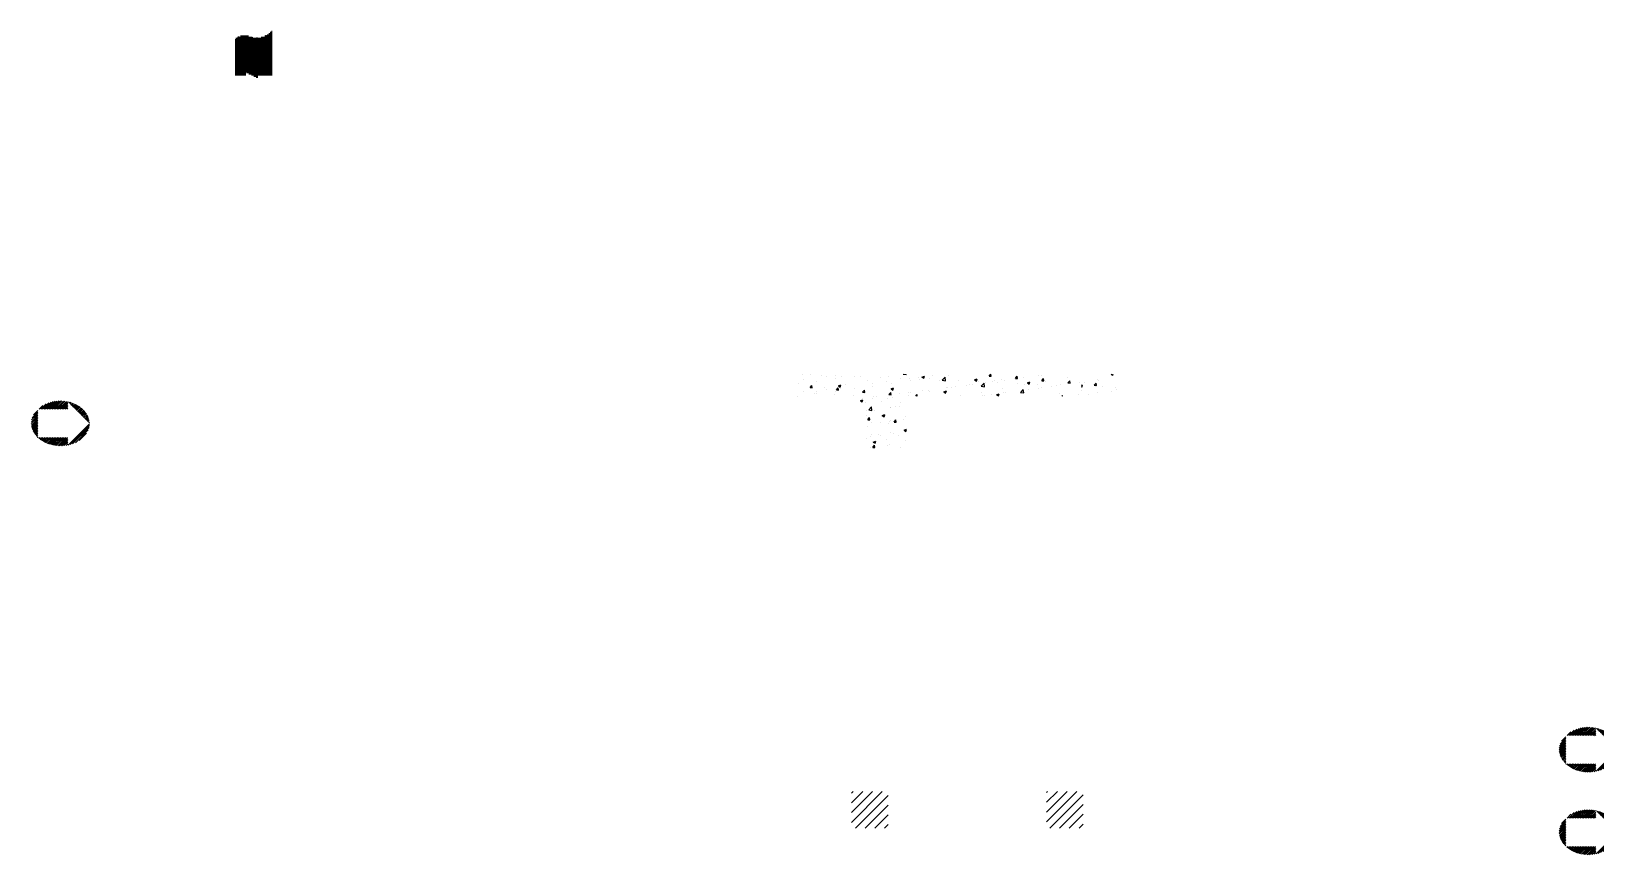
# Paper-space layout 'Layout1' of a CAD drawing. Extents: x -48985 to 14169573, y -18818 to 9731621.
# Drawn here: x -47877 to -5220, y 17715 to 40154 of the extents above; entities that cross this region are included whole.
import ezdxf

# ---------------------------------------------------------------- set-up
doc = ezdxf.new("R2010")
doc.units = 0
doc.header["$LTSCALE"] = 1000
doc.layers.get('0').update_dxf_attribs({"linetype": 'CONTINUOUS'})

# ---------------------------------------------------------------- blocks, each defined once
blk = doc.blocks.new('*X')
at = {"color": 0}
for p, q in [((8000, 34639), (8000, 35832)), ((8012, 35844), (8034, 35844)), ((7030, 35625), (8034, 35625)), ((7030, 35594), (8034, 35594)), ((7030, 35562), (8034, 35562)), ((7030, 35531), (8034, 35531)), ((7030, 35500), (8034, 35500)), ((7030, 35469), (8034, 35469)), ((7030, 35438), (8034, 35438)), ((7030, 35406), (8034, 35406)), ((7041, 35656), (8034, 35656)), ((7092, 35688), (7487, 35688)), ((7125, 34639), (7125, 35703)), ((7172, 35719), (7385, 35719)), ((7250, 34639), (7250, 35732)), ((7375, 34701), (7375, 35721)), ((7500, 34641), (7500, 35685)), ((7625, 34581), (7625, 35673)), ((7738, 35688), (8034, 35688)), ((7750, 34639), (7750, 35691)), ((7832, 35719), (8034, 35719)), ((7875, 34639), (7875, 35739)), ((7894, 35750), (8034, 35750)), ((7941, 35781), (8034, 35781)), ((7979, 35812), (8034, 35812)), ((7030, 35375), (8034, 35375)), ((7030, 35344), (8034, 35344)), ((7030, 35312), (8034, 35312)), ((7030, 35281), (8034, 35281)), ((7030, 35250), (8034, 35250)), ((7030, 35219), (8034, 35219)), ((7030, 35188), (8034, 35188)), ((7030, 35156), (8034, 35156)), ((7030, 35125), (8034, 35125)), ((7030, 35094), (8034, 35094)), ((7030, 35062), (8034, 35062)), ((7030, 35031), (8034, 35031)), ((7030, 35000), (8034, 35000)), ((7030, 34969), (8034, 34969)), ((7030, 34938), (8034, 34938)), ((7030, 34906), (8034, 34906)), ((7030, 34875), (8034, 34875)), ((7030, 34844), (8034, 34844)), ((7030, 34812), (8034, 34812)), ((7030, 34781), (8034, 34781)), ((7030, 34750), (8034, 34750)), ((7030, 34719), (7317, 34719)), ((7030, 34688), (7317, 34688)), ((7030, 34656), (7317, 34656)), ((7338, 34719), (8034, 34719)), ((7403, 34688), (8034, 34688)), ((7468, 34656), (8034, 34656)), ((7534, 34625), (7647, 34625)), ((7599, 34594), (7647, 34594)), ((22485, 26494), (22485, 26494)), ((22714, 26478), (22714, 26478)), ((23019, 26472), (23019, 26472)), ((23403, 26467), (23403, 26467)), ((23553, 26449), (23553, 26449)), ((25244, 26500), (25325, 26487)), ((25325, 26487), (25323, 26500)), ((25751, 26422), (25821, 26449)), ((25801, 26389), (25821, 26449)), ((26040, 26454), (26040, 26454)), ((26470, 26459), (26470, 26459)), ((27583, 26449), (27626, 26500)), ((27583, 26449), (27642, 26444)), ((27642, 26444), (27632, 26500)), ((28929, 26475), (28929, 26475)), ((29015, 26470), (29015, 26470)), ((30909, 26500), (30953, 26471)), ((30953, 26471), (30962, 26500)), ((22382, 26234), (22382, 26234)), ((22513, 26028), (22513, 26028)), ((22521, 26350), (22521, 26350)), ((22701, 26136), (22749, 26193)), ((22701, 26136), (22760, 26131)), ((22760, 26131), (22749, 26193)), ((22887, 26298), (22887, 26298)), ((22889, 26039), (22889, 26039)), ((23096, 26128), (23096, 26128)), ((23140, 26072), (23140, 26072)), ((23152, 26434), (23152, 26434)), ((23395, 26040), (23395, 26040)), ((23407, 26373), (23407, 26373)), ((23418, 26073), (23466, 26131)), ((23418, 26073), (23478, 26068)), ((23478, 26068), (23466, 26131)), ((23474, 26180), (23544, 26207)), ((23474, 26180), (23524, 26146)), ((23518, 26122), (23518, 26122)), ((23524, 26146), (23544, 26207)), ((23679, 26228), (23679, 26228)), ((23908, 26111), (23908, 26111)), ((23920, 26444), (23920, 26444)), ((24087, 26426), (24087, 26426)), ((24135, 26010), (24183, 26068)), ((24195, 26005), (24183, 26068)), ((24262, 26328), (24262, 26328)), ((24400, 26238), (24400, 26238)), ((24413, 26175), (24413, 26175)), ((24621, 26404), (24621, 26404)), ((24779, 26288), (24779, 26288)), ((24845, 26428), (24845, 26428)), ((24911, 26100), (24981, 26126)), ((24911, 26100), (24961, 26066)), ((24932, 26250), (24932, 26250)), ((24961, 26066), (24981, 26126)), ((25155, 26381), (25155, 26381)), ((25410, 26371), (25410, 26371)), ((25446, 26320), (25446, 26320)), ((25661, 26404), (25661, 26404)), ((25688, 26359), (25688, 26359)), ((25751, 26422), (25801, 26389)), ((25776, 26060), (25776, 26060)), ((25939, 26051), (25939, 26051)), ((25951, 26384), (25951, 26384)), ((25971, 26032), (25971, 26032)), ((26222, 26336), (26222, 26336)), ((26303, 26336), (26381, 26417)), ((26303, 26336), (26392, 26322)), ((26348, 26019), (26418, 26046)), ((26392, 26322), (26381, 26417)), ((26398, 25986), (26418, 26046)), ((26408, 26143), (26408, 26143)), ((26458, 26126), (26458, 26126)), ((26554, 26132), (26554, 26132)), ((26658, 26176), (26658, 26176)), ((26756, 26314), (26756, 26314)), ((26972, 26197), (26972, 26197)), ((27037, 26226), (27037, 26226)), ((27137, 26232), (27137, 26232)), ((27188, 26342), (27258, 26369)), ((27188, 26342), (27238, 26308)), ((27238, 26308), (27258, 26369)), ((27290, 26291), (27290, 26291)), ((27370, 26170), (27448, 26251)), ((27370, 26170), (27459, 26156)), ((27459, 26156), (27448, 26251)), ((27477, 26261), (27477, 26261)), ((27669, 26309), (27669, 26309)), ((27720, 26332), (27720, 26332)), ((27824, 26269), (27824, 26269)), ((27919, 26342), (27919, 26342)), ((27960, 26112), (27960, 26112)), ((27996, 26336), (27996, 26336)), ((28298, 26391), (28298, 26391)), ((28300, 26386), (28348, 26444)), ((28300, 26386), (28360, 26381)), ((28303, 26432), (28303, 26432)), ((28360, 26381), (28348, 26444)), ((28358, 26246), (28358, 26246)), ((28438, 26005), (28515, 26086)), ((28497, 26073), (28497, 26073)), ((28510, 26406), (28510, 26406)), ((28527, 25991), (28516, 26086)), ((28543, 26213), (28543, 26213)), ((28626, 26262), (28696, 26289)), ((28626, 26262), (28675, 26228)), ((28666, 26080), (28666, 26080)), ((28675, 26228), (28696, 26289)), ((28891, 26223), (28891, 26223)), ((28917, 26113), (28917, 26113)), ((29003, 26137), (29003, 26137)), ((29017, 26323), (29065, 26381)), ((29017, 26323), (29077, 26318)), ((29077, 26318), (29065, 26381)), ((29126, 26313), (29126, 26313)), ((29295, 26163), (29295, 26163)), ((29425, 26201), (29425, 26201)), ((29522, 26212), (29522, 26212)), ((29709, 26413), (29709, 26413)), ((29734, 26261), (29783, 26318)), ((29734, 26261), (29794, 26255)), ((29794, 26255), (29783, 26318)), ((30035, 26283), (30035, 26283)), ((30091, 26063), (30091, 26063)), ((30101, 26197), (30133, 26209)), ((30101, 26156), (30112, 26148)), ((30112, 26148), (30133, 26209)), ((30177, 26279), (30177, 26279)), ((30452, 26198), (30500, 26255)), ((30452, 26198), (30511, 26193)), ((30493, 26156), (30493, 26156)), ((30511, 26193), (30500, 26255)), ((30540, 26347), (30540, 26347)), ((30556, 26329), (30556, 26329)), ((30674, 26163), (30674, 26163)), ((31027, 26133), (31027, 26133)), ((31048, 26089), (31048, 26089)), ((1681, 25546), (1783, 25647)), ((1726, 25546), (1873, 25693)), ((1770, 25546), (1944, 25720)), ((1814, 25546), (2006, 25738)), ((1858, 25546), (2063, 25751)), ((1902, 25546), (2116, 25760)), ((1947, 25546), (2166, 25766)), ((1991, 25546), (2214, 25769)), ((2035, 25546), (2259, 25770)), ((2079, 25546), (2302, 25769)), ((2123, 25546), (2344, 25767)), ((2168, 25546), (2384, 25763)), ((2212, 25546), (2423, 25757)), ((2256, 25546), (2460, 25750)), ((2300, 25546), (2462, 25708)), ((2344, 25546), (2462, 25664)), ((2389, 25546), (2462, 25619)), ((2483, 25729), (2496, 25743)), ((2505, 25707), (2532, 25734)), ((2527, 25685), (2566, 25724)), ((2549, 25663), (2599, 25712)), ((2571, 25641), (2631, 25700)), ((2593, 25618), (2662, 25687)), ((2615, 25596), (2692, 25673)), ((2638, 25574), (2720, 25657)), ((2660, 25552), (2748, 25641)), ((2682, 25530), (2775, 25624)), ((2704, 25508), (2801, 25606)), ((22370, 25901), (22370, 25901)), ((22825, 25961), (22825, 25961)), ((22875, 25965), (22875, 25965)), ((23358, 25938), (23358, 25938)), ((23892, 25915), (23892, 25915)), ((24081, 25781), (24141, 25804)), ((24081, 25770), (24121, 25744)), ((24103, 25781), (24103, 25781)), ((24121, 25743), (24141, 25804)), ((24135, 26010), (24195, 26005)), ((24137, 25844), (24137, 25844)), ((24221, 25731), (24221, 25731)), ((24301, 25527), (24379, 25608)), ((24390, 25513), (24379, 25608)), ((24401, 25842), (24401, 25842)), ((24426, 25893), (24426, 25893)), ((24516, 25894), (24516, 25894)), ((24637, 25759), (24637, 25759)), ((24804, 25831), (24804, 25831)), ((24852, 25948), (24901, 26005)), ((24852, 25948), (24912, 25942)), ((24912, 25942), (24901, 26005)), ((24920, 25917), (24920, 25917)), ((24960, 25870), (24960, 25870)), ((25044, 25612), (25044, 25612)), ((25135, 25615), (25135, 25615)), ((25147, 25977), (25147, 25977)), ((25171, 25736), (25171, 25736)), ((25387, 25932), (25387, 25932)), ((25398, 26010), (25398, 26010)), ((25434, 25987), (25434, 25987)), ((25582, 25900), (25618, 25942)), ((25626, 25900), (25618, 25942)), ((26348, 26019), (26398, 25986)), ((26793, 25912), (26793, 25912)), ((27376, 26012), (27376, 26012)), ((27406, 25914), (27406, 25914)), ((27465, 25928), (27465, 25928)), ((27656, 25947), (27656, 25947)), ((27785, 25939), (27855, 25966)), ((27785, 25939), (27835, 25906)), ((27835, 25906), (27855, 25966)), ((27984, 26003), (27984, 26003)), ((28035, 25997), (28035, 25997)), ((28438, 26005), (28527, 25991)), ((29508, 25963), (29508, 25963)), ((29563, 25900), (29583, 25920)), ((29585, 25900), (29583, 25920)), ((30023, 25950), (30023, 25950)), ((30293, 25935), (30293, 25935)), ((30528, 26014), (30528, 26014)), ((30924, 26018), (30924, 26018)), ((1467, 25155), (1647, 25335)), ((1469, 25201), (1647, 25379)), ((1469, 25113), (1647, 25291)), ((1474, 25074), (1647, 25247)), ((1476, 25253), (1647, 25424)), ((1482, 25038), (1647, 25203)), ((1493, 25313), (1647, 25468)), ((1529, 25394), (1647, 25512)), ((2433, 25546), (2462, 25575)), ((2726, 25486), (2827, 25587)), ((2748, 25464), (2851, 25567)), ((2770, 25442), (2874, 25546)), ((2792, 25420), (2896, 25523)), ((2814, 25398), (2917, 25500)), ((2836, 25375), (2937, 25476)), ((2858, 25353), (2956, 25450)), ((2881, 25331), (2973, 25424)), ((2903, 25309), (2990, 25396)), ((2925, 25287), (3005, 25367)), ((2947, 25265), (3019, 25337)), ((2969, 25243), (3030, 25304)), ((2991, 25221), (3040, 25270)), ((3013, 25199), (3048, 25233)), ((3035, 25177), (3052, 25193)), ((24227, 25385), (24227, 25385)), ((24253, 25499), (24253, 25499)), ((24274, 25258), (24322, 25316)), ((24274, 25258), (24334, 25253)), ((24301, 25527), (24390, 25513)), ((24334, 25253), (24322, 25316)), ((24377, 25176), (24377, 25176)), ((24389, 25509), (24389, 25509)), ((24461, 25512), (24461, 25512)), ((24621, 25188), (24621, 25188)), ((24668, 25374), (24738, 25401)), ((24668, 25374), (24718, 25341)), ((24718, 25341), (24738, 25401)), ((24761, 25362), (24761, 25362)), ((24872, 25221), (24872, 25221)), ((24884, 25582), (24884, 25582)), ((24896, 25251), (24896, 25251)), ((24908, 25584), (24908, 25584)), ((24991, 25196), (25039, 25253)), ((24991, 25196), (25051, 25190)), ((25051, 25190), (25039, 25253)), ((25250, 25271), (25250, 25271)), ((25295, 25340), (25295, 25340)), ((1493, 25004), (1647, 25159)), ((1505, 24972), (1647, 25114)), ((1519, 24942), (1647, 25070)), ((1535, 24913), (1647, 25026)), ((1551, 24886), (1647, 24982)), ((1569, 24860), (1647, 24938)), ((1588, 24835), (1647, 24893)), ((1609, 24811), (1647, 24849)), ((1630, 24788), (1647, 24805)), ((1652, 24766), (1657, 24770)), ((1676, 24745), (1701, 24770)), ((1700, 24725), (1745, 24770)), ((1725, 24706), (1790, 24770)), ((1752, 24689), (1834, 24770)), ((1779, 24672), (1878, 24770)), ((1807, 24655), (1922, 24770)), ((1836, 24640), (1966, 24770)), ((1866, 24626), (2010, 24770)), ((1897, 24613), (2055, 24770)), ((1930, 24601), (2099, 24770)), ((1963, 24591), (2143, 24770)), ((1998, 24581), (2187, 24770)), ((2033, 24572), (2231, 24770)), ((2070, 24564), (2276, 24770)), ((2107, 24558), (2320, 24770)), ((2146, 24553), (2364, 24770)), ((2187, 24549), (2408, 24770)), ((2229, 24547), (2452, 24770)), ((2472, 24569), (3053, 25150)), ((2530, 24583), (3050, 25103)), ((2594, 24603), (3041, 25049)), ((2668, 24633), (3021, 24985)), ((2768, 24688), (2974, 24895)), ((24259, 25062), (24259, 25062)), ((24358, 24793), (24358, 24793)), ((24364, 24843), (24364, 24843)), ((24566, 24851), (24566, 24851)), ((24609, 24826), (24609, 24826)), ((24842, 25162), (24842, 25162)), ((24884, 24918), (24884, 24918)), ((24987, 24876), (24987, 24876)), ((25100, 24829), (25100, 24829)), ((25265, 24972), (25331, 24997)), ((25265, 24972), (25314, 24938)), ((25314, 24938), (25331, 24989)), ((2273, 24547), (2462, 24735)), ((2319, 24548), (2462, 24691)), ((2367, 24552), (2462, 24647)), ((2417, 24559), (2462, 24603)), ((24243, 24739), (24243, 24739)), ((24352, 24510), (24352, 24510)), ((24413, 24506), (24461, 24564)), ((24413, 24506), (24472, 24501)), ((24424, 24649), (24494, 24676)), ((24424, 24649), (24474, 24616)), ((24472, 24501), (24461, 24564)), ((24474, 24616), (24494, 24676)), ((24777, 24717), (24777, 24717)), ((24801, 24565), (24801, 24565)), ((24872, 24585), (24872, 24585)), ((25177, 24500), (25178, 24501)), ((25178, 24500), (25178, 24501)), ((25311, 24694), (25311, 24694)), ((23831, 14285), (24671, 15125)), ((23831, 14551), (24406, 15125)), ((23831, 14816), (24141, 15125)), ((23831, 15081), (23875, 15125)), ((23936, 14125), (24831, 15020)), ((29151, 14302), (29974, 15125)), ((29151, 14567), (29709, 15125)), ((29151, 14832), (29444, 15125)), ((29151, 15098), (29179, 15125)), ((29239, 14125), (30151, 15037)), ((24201, 14125), (24831, 14755)), ((29505, 14125), (30151, 14772)), ((29770, 14125), (30151, 14507)), ((24466, 14125), (24831, 14490)), ((24732, 14125), (24831, 14225)), ((30035, 14125), (30151, 14241))]:
    blk.add_line(p, q, dxfattribs=at)

psp = doc.layouts.get("Layout1")

# ---------------------------------------------------------------- block references
at = {"color": 0}
for p in [(-49344, 4310), (-7682, -4582), (-7682, -6832), (-7682, -6832)]:
    psp.add_blockref('*X', p, dxfattribs=at)

doc.saveas('drawing.dxf')
